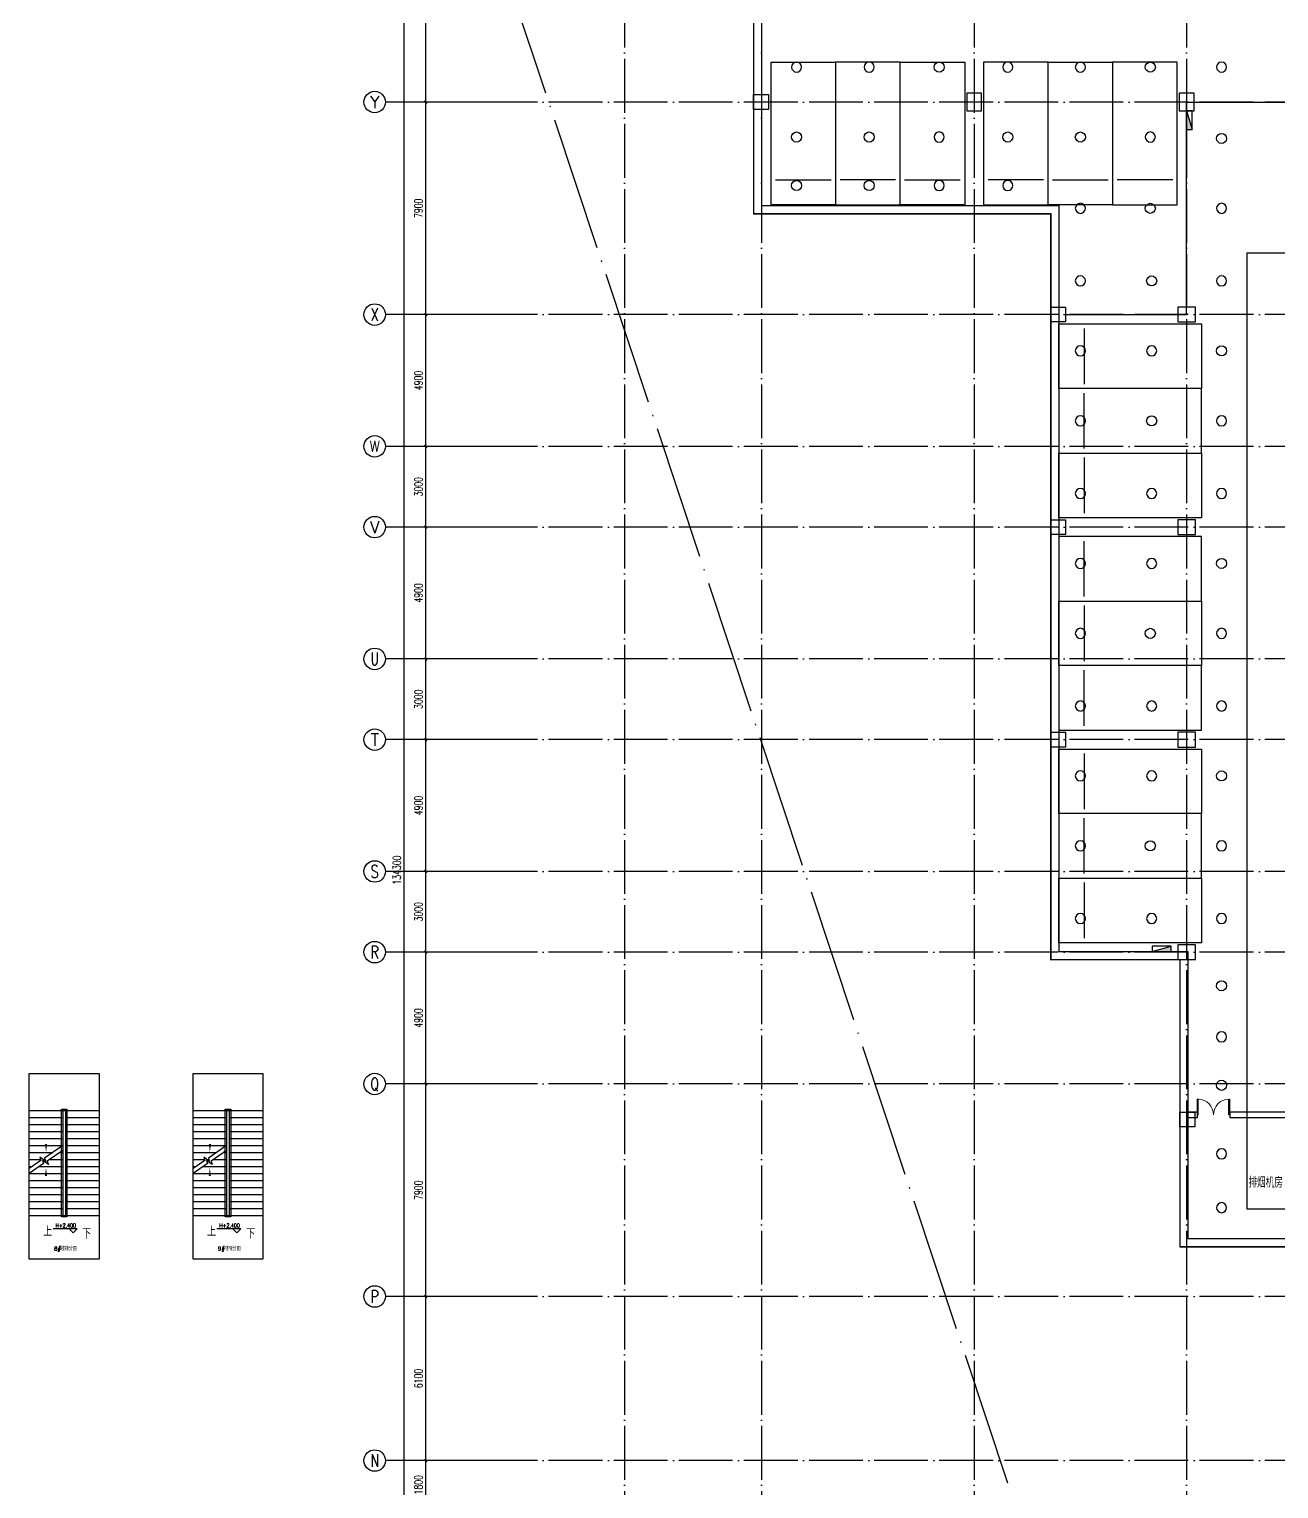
# Model space of a CAD drawing. Extents: x -23309 to 303886, y -33091 to 154511.
# Drawn here: x -22128 to 24327, y 44150 to 98409 of the extents above; entities that cross this region are included whole.
import ezdxf
from ezdxf.enums import TextEntityAlignment as Align

# ---------------------------------------------------------------- set-up
doc = ezdxf.new("R2010")
doc.units = 0
doc.header["$LTSCALE"] = 1000
doc.header["$MEASUREMENT"] = 0
doc.linetypes.add('DOTE', pattern=[2.42, 2, -0.2, 0.02, -0.2])
for name, color, linetype in [('AXIS', 3, 'Continuous'), ('AXIS_TEXT', 7, 'Continuous'), ('COLUMN', 9, 'Continuous'), ('DIM_ELEV', 3, 'Continuous'), ('DIM_SYMB', 3, 'Continuous'), ('DOTE', 1, 'Continuous'), ('EQUIP_喷淋', 7, 'Continuous'), ('EQUIP_消火栓', 1, 'Continuous'), ('NT-DY', 3, 'Continuous'), ('NT-PY', 1, 'Continuous'), ('PUB_TEXT', 210, 'Continuous'), ('STAIR', 51, 'Continuous'), ('WALL', 9, 'Continuous'), ('WINDOW', 4, 'Continuous'), ('下喷', 7, 'Continuous'), ('挡土墙', 4, 'Continuous'), ('普通机动车位', 135, 'Continuous'), ('机动车位车档', 201, 'Continuous'), ('用地红线', 1, 'Continuous'), ('防火分区', 7, 'Continuous')]:
    doc.layers.add(name, color=color, linetype=linetype)
doc.styles.add('_TCH_AXIS', font='COMPLEX', dxfattribs={"bigfont": 'GBCBIG'})
doc.styles.add('_TCH_DIM', font='SIMPLEX', dxfattribs={"bigfont": 'GBCBIG'})
doc.styles.add('_TCH_DIM_T3', font='SIMPLEX', dxfattribs={"width": 0.705882, "bigfont": 'GBCBIG'})
doc.styles.add('_TCH_WINDOW', font='SIMPLEX', dxfattribs={"height": 3.5, "bigfont": 'GBCBIG'})
doc.styles.add('COMPLEX', font='COMPLEX')
doc.styles.add('HNSJY', font='simplex.shx', dxfattribs={"width": 0.8, "bigfont": 'gbcbig.shx'})
doc.dimstyles.new('_TCH_ARCH&&100', dxfattribs={"dimtxt": 297.5, "dimasz": 100, "dimexe": 250, "dimexo": 300, "dimgap": 126.25, "dimtad": 1, "dimdec": 0, "dimzin": 0, "dimdsep": 46, "dimtxsty": '_TCH_DIM_T3', "dimblk": 'ARCHTICK', "dimcen": 0.09, "dimclrt": 7, "dimazin": 2, "dimtfac": 1, "dimtdec": 0, "dimtix": 1, "dimtmove": 2, "dimatfit": 3, "dimldrblk": 'ARCHTICK', "dimfxl": 100, "dimtolj": 1, "dimtzin": 0, "dimarcsym": 0})

# ---------------------------------------------------------------- blocks, each defined once
blk = doc.blocks.new('_ArchTick')
at = {"color": 0, "linetype": 'ByBlock', "const_width": 0.4}
blk.add_lwpolyline([(-0.5, -0.5), (0.5, 0.5)], dxfattribs=at)
blk = doc.blocks.new('*D57')
at = {"layer": 'AXIS', "color": 0, "lineweight": -2, "transparency": 16777216}
for p, q in [((-5184, 45200), (-7634, 45200)), ((-7384, 43400), (-7384, 45200)), ((-5184, 43400), (-7634, 43400))]:
    blk.add_line(p, q, dxfattribs=at)
at = {"layer": 'Defpoints', "color": 0, "transparency": 16777216}
for p in [(-7384, 45200), (-4884, 45200), (-4884, 43400)]:
    blk.add_point(p, dxfattribs=at)
at = {"layer": 'AXIS', "color": 0, "lineweight": -2, "transparency": 16777216, "xscale": 100, "yscale": 100, "zscale": 100}
for p, rotation in [((-7384, 45200), 90), ((-7384, 43400), 270)]:
    blk.add_blockref('_ArchTick', p, dxfattribs=dict(at, rotation=rotation))
at = {"layer": 'AXIS', "color": 7, "transparency": 16777216, "insert": (-7659, 44300), "char_height": 297.5, "attachment_point": 5, "rotation": 90, "style": '_TCH_DIM_T3'}
blk.add_mtext('\\A1;1800', dxfattribs=at)
blk = doc.blocks.new('*D58')
at = {"layer": 'AXIS', "color": 0, "lineweight": -2, "transparency": 16777216}
for p, q in [((-5184, 51300), (-7634, 51300)), ((-7384, 45200), (-7384, 51300)), ((-5184, 45200), (-7634, 45200))]:
    blk.add_line(p, q, dxfattribs=at)
at = {"layer": 'Defpoints', "color": 0, "transparency": 16777216}
for p in [(-7384, 51300), (-4884, 51300), (-4884, 45200)]:
    blk.add_point(p, dxfattribs=at)
at = {"layer": 'AXIS', "color": 0, "lineweight": -2, "transparency": 16777216, "xscale": 100, "yscale": 100, "zscale": 100}
for p, rotation in [((-7384, 51300), 90), ((-7384, 45200), 270)]:
    blk.add_blockref('_ArchTick', p, dxfattribs=dict(at, rotation=rotation))
at = {"layer": 'AXIS', "color": 7, "transparency": 16777216, "insert": (-7659, 48250), "char_height": 297.5, "attachment_point": 5, "rotation": 90, "style": '_TCH_DIM_T3'}
blk.add_mtext('\\A1;6100', dxfattribs=at)
blk = doc.blocks.new('*D59')
at = {"layer": 'AXIS', "color": 0, "lineweight": -2, "transparency": 16777216}
for p, q in [((-5184, 59200), (-7634, 59200)), ((-7384, 51300), (-7384, 59200)), ((-5184, 51300), (-7634, 51300))]:
    blk.add_line(p, q, dxfattribs=at)
at = {"layer": 'Defpoints', "color": 0, "transparency": 16777216}
for p in [(-7384, 59200), (-4884, 59200), (-4884, 51300)]:
    blk.add_point(p, dxfattribs=at)
at = {"layer": 'AXIS', "color": 0, "lineweight": -2, "transparency": 16777216, "xscale": 100, "yscale": 100, "zscale": 100}
for p, rotation in [((-7384, 59200), 90), ((-7384, 51300), 270)]:
    blk.add_blockref('_ArchTick', p, dxfattribs=dict(at, rotation=rotation))
at = {"layer": 'AXIS', "color": 7, "transparency": 16777216, "insert": (-7659, 55250), "char_height": 297.5, "attachment_point": 5, "rotation": 90, "style": '_TCH_DIM_T3'}
blk.add_mtext('\\A1;7900', dxfattribs=at)
blk = doc.blocks.new('*D60')
at = {"layer": 'AXIS', "color": 0, "lineweight": -2, "transparency": 16777216}
for p, q in [((-5184, 64100), (-7634, 64100)), ((-7384, 59200), (-7384, 64100)), ((-5184, 59200), (-7634, 59200))]:
    blk.add_line(p, q, dxfattribs=at)
at = {"layer": 'Defpoints', "color": 0, "transparency": 16777216}
for p in [(-7384, 64100), (-4884, 64100), (-4884, 59200)]:
    blk.add_point(p, dxfattribs=at)
at = {"layer": 'AXIS', "color": 0, "lineweight": -2, "transparency": 16777216, "xscale": 100, "yscale": 100, "zscale": 100}
for p, rotation in [((-7384, 64100), 90), ((-7384, 59200), 270)]:
    blk.add_blockref('_ArchTick', p, dxfattribs=dict(at, rotation=rotation))
at = {"layer": 'AXIS', "color": 7, "transparency": 16777216, "insert": (-7659, 61650), "char_height": 297.5, "attachment_point": 5, "rotation": 90, "style": '_TCH_DIM_T3'}
blk.add_mtext('\\A1;4900', dxfattribs=at)
blk = doc.blocks.new('*D61')
at = {"layer": 'AXIS', "color": 0, "lineweight": -2, "transparency": 16777216}
for p, q in [((-5184, 67100), (-7634, 67100)), ((-7384, 64100), (-7384, 67100)), ((-5184, 64100), (-7634, 64100))]:
    blk.add_line(p, q, dxfattribs=at)
at = {"layer": 'Defpoints', "color": 0, "transparency": 16777216}
for p in [(-7384, 67100), (-4884, 67100), (-4884, 64100)]:
    blk.add_point(p, dxfattribs=at)
at = {"layer": 'AXIS', "color": 0, "lineweight": -2, "transparency": 16777216, "xscale": 100, "yscale": 100, "zscale": 100}
for p, rotation in [((-7384, 67100), 90), ((-7384, 64100), 270)]:
    blk.add_blockref('_ArchTick', p, dxfattribs=dict(at, rotation=rotation))
at = {"layer": 'AXIS', "color": 7, "transparency": 16777216, "insert": (-7659, 65600), "char_height": 297.5, "attachment_point": 5, "rotation": 90, "style": '_TCH_DIM_T3'}
blk.add_mtext('\\A1;3000', dxfattribs=at)
blk = doc.blocks.new('*D62')
at = {"layer": 'AXIS', "color": 0, "lineweight": -2, "transparency": 16777216}
for p, q in [((-5184, 72000), (-7634, 72000)), ((-7384, 67100), (-7384, 72000)), ((-5184, 67100), (-7634, 67100))]:
    blk.add_line(p, q, dxfattribs=at)
at = {"layer": 'Defpoints', "color": 0, "transparency": 16777216}
for p in [(-7384, 72000), (-4884, 72000), (-4884, 67100)]:
    blk.add_point(p, dxfattribs=at)
at = {"layer": 'AXIS', "color": 0, "lineweight": -2, "transparency": 16777216, "xscale": 100, "yscale": 100, "zscale": 100}
for p, rotation in [((-7384, 72000), 90), ((-7384, 67100), 270)]:
    blk.add_blockref('_ArchTick', p, dxfattribs=dict(at, rotation=rotation))
at = {"layer": 'AXIS', "color": 7, "transparency": 16777216, "insert": (-7659, 69550), "char_height": 297.5, "attachment_point": 5, "rotation": 90, "style": '_TCH_DIM_T3'}
blk.add_mtext('\\A1;4900', dxfattribs=at)
blk = doc.blocks.new('*D63')
at = {"layer": 'AXIS', "color": 0, "lineweight": -2, "transparency": 16777216}
for p, q in [((-5184, 75000), (-7634, 75000)), ((-7384, 72000), (-7384, 75000)), ((-5184, 72000), (-7634, 72000))]:
    blk.add_line(p, q, dxfattribs=at)
at = {"layer": 'Defpoints', "color": 0, "transparency": 16777216}
for p in [(-7384, 75000), (-4884, 75000), (-4884, 72000)]:
    blk.add_point(p, dxfattribs=at)
at = {"layer": 'AXIS', "color": 0, "lineweight": -2, "transparency": 16777216, "xscale": 100, "yscale": 100, "zscale": 100}
for p, rotation in [((-7384, 75000), 90), ((-7384, 72000), 270)]:
    blk.add_blockref('_ArchTick', p, dxfattribs=dict(at, rotation=rotation))
at = {"layer": 'AXIS', "color": 7, "transparency": 16777216, "insert": (-7659, 73500), "char_height": 297.5, "attachment_point": 5, "rotation": 90, "style": '_TCH_DIM_T3'}
blk.add_mtext('\\A1;3000', dxfattribs=at)
blk = doc.blocks.new('*D64')
at = {"layer": 'AXIS', "color": 0, "lineweight": -2, "transparency": 16777216}
for p, q in [((-5184, 79900), (-7634, 79900)), ((-7384, 75000), (-7384, 79900)), ((-5184, 75000), (-7634, 75000))]:
    blk.add_line(p, q, dxfattribs=at)
at = {"layer": 'Defpoints', "color": 0, "transparency": 16777216}
for p in [(-7384, 79900), (-4884, 79900), (-4884, 75000)]:
    blk.add_point(p, dxfattribs=at)
at = {"layer": 'AXIS', "color": 0, "lineweight": -2, "transparency": 16777216, "xscale": 100, "yscale": 100, "zscale": 100}
for p, rotation in [((-7384, 79900), 90), ((-7384, 75000), 270)]:
    blk.add_blockref('_ArchTick', p, dxfattribs=dict(at, rotation=rotation))
at = {"layer": 'AXIS', "color": 7, "transparency": 16777216, "insert": (-7659, 77450), "char_height": 297.5, "attachment_point": 5, "rotation": 90, "style": '_TCH_DIM_T3'}
blk.add_mtext('\\A1;4900', dxfattribs=at)
blk = doc.blocks.new('*D65')
at = {"layer": 'AXIS', "color": 0, "lineweight": -2, "transparency": 16777216}
for p, q in [((-5184, 82900), (-7634, 82900)), ((-7384, 79900), (-7384, 82900)), ((-5184, 79900), (-7634, 79900))]:
    blk.add_line(p, q, dxfattribs=at)
at = {"layer": 'Defpoints', "color": 0, "transparency": 16777216}
for p in [(-7384, 82900), (-4884, 82900), (-4884, 79900)]:
    blk.add_point(p, dxfattribs=at)
at = {"layer": 'AXIS', "color": 0, "lineweight": -2, "transparency": 16777216, "xscale": 100, "yscale": 100, "zscale": 100}
for p, rotation in [((-7384, 82900), 90), ((-7384, 79900), 270)]:
    blk.add_blockref('_ArchTick', p, dxfattribs=dict(at, rotation=rotation))
at = {"layer": 'AXIS', "color": 7, "transparency": 16777216, "insert": (-7659, 81400), "char_height": 297.5, "attachment_point": 5, "rotation": 90, "style": '_TCH_DIM_T3'}
blk.add_mtext('\\A1;3000', dxfattribs=at)
blk = doc.blocks.new('*D66')
at = {"layer": 'AXIS', "color": 0, "lineweight": -2, "transparency": 16777216}
for p, q in [((-5184, 87800), (-7634, 87800)), ((-7384, 82900), (-7384, 87800)), ((-5184, 82900), (-7634, 82900))]:
    blk.add_line(p, q, dxfattribs=at)
at = {"layer": 'Defpoints', "color": 0, "transparency": 16777216}
for p in [(-7384, 87800), (-4884, 87800), (-4884, 82900)]:
    blk.add_point(p, dxfattribs=at)
at = {"layer": 'AXIS', "color": 0, "lineweight": -2, "transparency": 16777216, "xscale": 100, "yscale": 100, "zscale": 100}
for p, rotation in [((-7384, 87800), 90), ((-7384, 82900), 270)]:
    blk.add_blockref('_ArchTick', p, dxfattribs=dict(at, rotation=rotation))
at = {"layer": 'AXIS', "color": 7, "transparency": 16777216, "insert": (-7659, 85350), "char_height": 297.5, "attachment_point": 5, "rotation": 90, "style": '_TCH_DIM_T3'}
blk.add_mtext('\\A1;4900', dxfattribs=at)
blk = doc.blocks.new('*D67')
at = {"layer": 'AXIS', "color": 0, "lineweight": -2, "transparency": 16777216}
for p, q in [((-5184, 95700), (-7634, 95700)), ((-7384, 87800), (-7384, 95700)), ((-5184, 87800), (-7634, 87800))]:
    blk.add_line(p, q, dxfattribs=at)
at = {"layer": 'Defpoints', "color": 0, "transparency": 16777216}
for p in [(-7384, 95700), (-4884, 95700), (-4884, 87800)]:
    blk.add_point(p, dxfattribs=at)
at = {"layer": 'AXIS', "color": 0, "lineweight": -2, "transparency": 16777216, "xscale": 100, "yscale": 100, "zscale": 100}
for p, rotation in [((-7384, 95700), 90), ((-7384, 87800), 270)]:
    blk.add_blockref('_ArchTick', p, dxfattribs=dict(at, rotation=rotation))
at = {"layer": 'AXIS', "color": 7, "transparency": 16777216, "insert": (-7659, 91750), "char_height": 297.5, "attachment_point": 5, "rotation": 90, "style": '_TCH_DIM_T3'}
blk.add_mtext('\\A1;7900', dxfattribs=at)
blk = doc.blocks.new('*D68')
at = {"layer": 'AXIS', "color": 0, "lineweight": -2, "transparency": 16777216}
for p, q in [((-5184, 103600), (-7634, 103600)), ((-7384, 95700), (-7384, 103600)), ((-5184, 95700), (-7634, 95700))]:
    blk.add_line(p, q, dxfattribs=at)
at = {"layer": 'Defpoints', "color": 0, "transparency": 16777216}
for p in [(-7384, 103600), (-4884, 103600), (-4884, 95700)]:
    blk.add_point(p, dxfattribs=at)
at = {"layer": 'AXIS', "color": 0, "lineweight": -2, "transparency": 16777216, "xscale": 100, "yscale": 100, "zscale": 100}
for p, rotation in [((-7384, 103600), 90), ((-7384, 95700), 270)]:
    blk.add_blockref('_ArchTick', p, dxfattribs=dict(at, rotation=rotation))
at = {"layer": 'AXIS', "color": 7, "transparency": 16777216, "insert": (-7659, 99650), "char_height": 297.5, "attachment_point": 5, "rotation": 90, "style": '_TCH_DIM_T3'}
blk.add_mtext('\\A1;7900', dxfattribs=at)
blk = doc.blocks.new('*D74')
at = {"layer": 'AXIS', "color": 0, "lineweight": -2, "transparency": 16777216}
for p, q in [((-5184, 134300), (-8434, 134300)), ((-8184, 0), (-8184, 134300)), ((-5184, 0), (-8434, 0))]:
    blk.add_line(p, q, dxfattribs=at)
at = {"layer": 'Defpoints', "color": 0, "transparency": 16777216}
for p in [(-8184, 134300), (-4884, 134300), (-4884, 0)]:
    blk.add_point(p, dxfattribs=at)
at = {"layer": 'AXIS', "color": 0, "lineweight": -2, "transparency": 16777216, "xscale": 100, "yscale": 100, "zscale": 100}
for p, rotation in [((-8184, 134300), 90), ((-8184, 0), 270)]:
    blk.add_blockref('_ArchTick', p, dxfattribs=dict(at, rotation=rotation))
at = {"layer": 'AXIS', "color": 7, "transparency": 16777216, "insert": (-8459, 67150), "char_height": 297.5, "attachment_point": 5, "rotation": 90, "style": '_TCH_DIM_T3'}
blk.add_mtext('\\A1;134300', dxfattribs=at)
blk = doc.blocks.new('_AXISO')
blk.add_circle((0, 0), 0.5)
at = {"layer": 'AXIS_TEXT', "style": 'COMPLEX', "width": 1.041667}
blk.add_attdef('A', text='', height=0.56, dxfattribs=at).set_placement((-0.25, -0.28), (0.25, -0.28), align=Align.FIT)
blk = doc.blocks.new('$DorLib2D$00000002')
for p, q in [((-0.5, 0), (-0.5, 0.4875)), ((-0.475, 0.4875), (-0.5, 0.4875)), ((-0.475, 0), (-0.475, 0.4875)), ((0.475, 0), (0.475, 0.4875)), ((0.475, 0.4875), (0.5, 0.4875)), ((0.5, 0), (0.5, 0.4875)), ((-0.5, 0), (-0.475, 0)), ((0.5, 0), (0.475, 0))]:
    blk.add_line(p, q)
at = {"lineweight": 13}
for centre, start, end in [((-0.4875, 0), 0, 88.53072), ((0.4875, 0), 91.46928, 180)]:
    blk.add_arc(centre, 0.4875, start, end, dxfattribs=at)
blk = doc.blocks.new('rwer')
at = {"layer": 'STAIR'}
for p, q in [((200587, 1898), (203187, 1898)), ((200587, 1638), (201837, 1638)), ((201837, 1898), (201837, -2002)), ((201937, 1898), (201937, -2002)), ((201937, 1638), (203187, 1638)), ((200587, 1378), (201837, 1378)), ((200587, 1118), (201837, 1118)), ((201937, 1378), (203187, 1378)), ((201937, 1118), (203187, 1118)), ((200587, 858), (201837, 858)), ((200587, 598), (201837, 598)), ((201937, 858), (203187, 858)), ((201937, 598), (203187, 598)), ((200587, 338), (201464, 338)), ((200587, 78), (201012, 78)), ((201097, 78), (201175, 78)), ((201353, 78), (201837, 78)), ((201736, 338), (201837, 338)), ((201937, 338), (203187, 338)), ((201937, 78), (203187, 78)), ((200587, -182), (200698, -182)), ((200587, -442), (201837, -442)), ((200970, -182), (201837, -182)), ((201937, -182), (203187, -182)), ((201937, -442), (203187, -442)), ((200587, -702), (201837, -702)), ((200587, -962), (201837, -962)), ((201937, -702), (203187, -702)), ((201937, -962), (203187, -962)), ((200587, -1222), (201837, -1222)), ((200587, -1482), (201837, -1482)), ((201937, -1222), (203187, -1222)), ((201937, -1482), (203187, -1482)), ((200587, -1742), (201837, -1742)), ((200587, -2002), (203187, -2002)), ((201937, -1742), (203187, -1742))]:
    blk.add_line(p, q, dxfattribs=at)
blk.add_lwpolyline([(203187, -3632), (200587, -3632), (200587, 3267), (203187, 3267)], close=True, dxfattribs=at)
for points in [[(201837, 592), (201157, 130), (201202, 3), (200984, 160), (201025, 40), (200587, -257)], [(201837, 407), (201258, 14), (201302, -114), (201084, 43), (201125, -76), (200587, -442)]]:
    blk.add_lwpolyline(points, dxfattribs=at)
blk = doc.blocks.new('hdfjfkjlkjlgh')
at = {"layer": '普通机动车位'}
blk.add_lwpolyline([(22002093, -3456003), (22004493, -3456003), (22004493, -3461303), (22002093, -3461303)], close=True, dxfattribs=at)
at = {"layer": '机动车位车档'}
blk.add_line((22004326, -3456940), (22002260, -3456940), dxfattribs=at)
blk = doc.blocks.new('第一防火分区')
at = {"layer": '防火分区', "color": 3, "ltscale": 5, "const_width": 50}
blk.add_lwpolyline([(32400972, -2842456), (32345396, -2842456), (32345396, -2847205), (32340322, -2847205), (32340322, -2873631), (32345372, -2873631), (32345372, -2885405), (32356422, -2885405), (32356422, -2913131), (32361222, -2913131), (32361222, -2923806), (32369729, -2923806)], dxfattribs=at)
blk = doc.blocks.new('$TwtSys$00000125')
blk.add_circle((0, 0, 0), 1)
blk = doc.blocks.new('$TwtSys$00000434')
for p, q in [((-0.5, 0.5), (-0.5, -0.5)), ((-0.5, -0.5), (0.5, 0.5)), ((0.5, 0.5), (-0.5, 0.5)), ((0.5, -0.5), (0.5, 0.5)), ((-0.5, -0.5), (0.5, -0.5))]:
    blk.add_line(p, q)
blk.add_solid([(0.5, -0.5), (0.5, 0.5), (-0.5, -0.5)])

msp = doc.modelspace()

# ---------------------------------------------------------------- linework, layer by layer
for points in [[(-20727.8, 58263.6), (-20727.8, 54263.6), (-20927.8, 54263.6), (-20927.8, 58263.6)], [(-14637.5, 58263.6), (-14637.5, 54263.6), (-14837.5, 54263.6), (-14837.5, 58263.6)]]:
    msp.add_lwpolyline(points, close=True)
at = {"layer": 'AXIS'}
for p, q in [((-4883.6, 95700), (-8883.6, 95700)), ((-4883.6, 87800), (-8883.6, 87800)), ((-4883.6, 82900), (-8883.6, 82900)), ((-4883.6, 79900), (-8883.6, 79900)), ((-4883.6, 75000), (-8883.6, 75000)), ((-4883.6, 72000), (-8883.6, 72000)), ((-4883.6, 67100), (-8883.6, 67100)), ((-4883.6, 64100), (-8883.6, 64100)), ((-4883.6, 59200), (-8883.6, 59200)), ((-4883.6, 51300), (-8883.6, 51300)), ((-4883.6, 45200), (-8883.6, 45200))]:
    msp.add_line(p, q, dxfattribs=at)
at = {"layer": 'COLUMN', "color": 3, "ltscale": 5}
for points in [[(4800, 95975), (5350, 95975), (5350, 95425), (4800, 95425)], [(12725, 95375.2), (13275, 95375.2), (13275, 96025.2), (12725, 96025.2)], [(20625, 95375.2), (21175, 95375.2), (21175, 96025.2), (20625, 96025.2)], [(15850, 88075), (16400, 88075), (16400, 87525), (15850, 87525)], [(20575, 88075), (20575, 87525), (21225, 87525), (21225, 88075)], [(15850, 80175), (16400, 80175), (16400, 79625), (15850, 79625)], [(20575, 80175), (20575, 79625), (21225, 79625), (21225, 80175)], [(15850, 72275), (16400, 72275), (16400, 71725), (15850, 71725)], [(20575, 72275), (20575, 71725), (21225, 71725), (21225, 72275)], [(20575, 64375), (20575, 63825), (21225, 63825), (21225, 64375)], [(20650, 58150.2), (21200, 58150.2), (21200, 57600.2), (20650, 57600.2)]]:
    msp.add_lwpolyline(points, close=True, dxfattribs=at)
at = {"layer": 'DIM_ELEV'}
for p, q in [((-20344.3, 53813.8), (-21241.8, 53813.8)), ((-20494.3, 53663.8), (-20644.3, 53813.8)), ((-20494.3, 53663.8), (-20344.3, 53813.8)), ((-14254, 53813.8), (-15151.5, 53813.8)), ((-14404, 53663.8), (-14554, 53813.8)), ((-14404, 53663.8), (-14254, 53813.8))]:
    msp.add_line(p, q, dxfattribs=at)
at = {"layer": 'DIM_SYMB'}
for points in [[(-20060.8, 53911.8, 0, 0, 0), (-20060.8, 58702.6, 0, 0, 0), (-21501.3, 58702.6, 0, 0, 0), (-21501.3, 56663.6, 0, 80, 0), (-21501.3, 56963.6, 0, 0, 0)], [(-13970.5, 53911.8, 0, 0, 0), (-13970.5, 58702.6, 0, 0, 0), (-15411, 58702.6, 0, 0, 0), (-15411, 56663.6, 0, 80, 0), (-15411, 56963.6, 0, 0, 0)], [(-21503.7, 53994.1, 0, 0, 0), (-21503.7, 56078.9, 0, 80, 0), (-21503.7, 55778.9, 0, 0, 0)], [(-15413.4, 53994.1, 0, 0, 0), (-15413.4, 56078.9, 0, 80, 0), (-15413.4, 55778.9, 0, 0, 0)]]:
    msp.add_lwpolyline(points, format="xyseb", dxfattribs=at)
at = {"layer": 'DOTE', "linetype": 'DOTE'}
for p, q in [((0, 136025.4), (0, -12369.1)), ((5100, 136025.4), (5100, -12369.1)), ((13000, 136025.4), (13000, -12369.1)), ((20900, 136025.4), (20900, -12369.1)), ((267803.3, 95700), (-4883.6, 95700)), ((267803.3, 87800), (-4883.6, 87800)), ((267803.3, 82900), (-4883.6, 82900)), ((267803.3, 79900), (-4883.6, 79900)), ((267803.3, 75000), (-4883.6, 75000)), ((267803.3, 72000), (-4883.6, 72000)), ((267803.3, 67100), (-4883.6, 67100)), ((267803.3, 64100), (-4883.6, 64100)), ((267803.3, 59200), (-4883.6, 59200)), ((267803.3, 51300), (-4883.6, 51300)), ((267803.3, 45200), (-4883.6, 45200))]:
    msp.add_line(p, q, dxfattribs=at)
at = {"layer": 'NT-DY', "ltscale": 2}
msp.add_lwpolyline([(16400, 87799.5), (20900, 87799.5), (20900, 95699.5), (52225, 95699.5)], dxfattribs=at)
at = {"layer": 'NT-PY', "ltscale": 2}
msp.add_lwpolyline([(28306.5, 54550), (23150, 54550), (23150, 90099.5), (56395, 90099.5), (56925, 90099.5), (56925, 87089.5)], dxfattribs=at)
at = {"layer": 'WALL'}
for p, q in [((21300, 58150.2), (20950, 58150.2)), ((21300, 57950.2), (21300, 58150.2)), ((28207.2, 58150.2), (22500, 58150.2)), ((22500, 58150.2), (22500, 57950.2)), ((20950, 57950.2), (21300, 57950.2)), ((22500, 57950.2), (28107.2, 57950.2))]:
    msp.add_line(p, q, dxfattribs=at)
msp.add_lwpolyline([(20950, 57950.2), (20950, 58150.2)], dxfattribs=at)
at = {"layer": '挡土墙'}
for p, q in [((4800, 103325), (4800, 91550.4)), ((5100, 103625), (5100, 91850.4)), ((5100, 91850.4), (16150, 91850.4)), ((16150, 91850.4), (16150, 64125)), ((4800, 91550.4), (15850, 91550.4)), ((15850, 91550.4), (15850, 63825)), ((16150, 64125), (20950, 64125)), ((20950, 64125), (20950, 53450.2)), ((15850, 63825), (20650, 63825)), ((20650, 63825), (20650, 53150.2)), ((20950, 53450.2), (29257.6, 53450.4)), ((20650, 53150.2), (29057.5, 53150.2))]:
    msp.add_line(p, q, dxfattribs=at)
at = {"layer": '用地红线', "linetype": 'DOTE', "ltscale": 2.5}
msp.add_lwpolyline([(111284.2, 154511.4), (122259.3, 54391.7), (256468.7, 73223.2), (270117.4, -24011.1), (45671.3, -24011), (21595.5, 39449.2), (16162.1, 38615.9), (-17395.7, 139562.7)], close=True, dxfattribs=at)

# ---------------------------------------------------------------- block references
at = {"layer": 'AXIS'}
ref = msp.add_blockref('_AXISO', (-9283.6, 95700), dxfattribs=dict(at, xscale=800, yscale=800, zscale=800))
ref.add_attrib('A', 'Y', dxfattribs={"layer": 'AXIS_TEXT', "height": 445.4, "style": '_TCH_AXIS', "width": 0.842105}).set_placement((-9453.3, 95477.3), (-9113.9, 95477.3), align=Align.FIT)
ref = msp.add_blockref('_AXISO', (-9283.6, 87800), dxfattribs=dict(at, xscale=800, yscale=800, zscale=800))
ref.add_attrib('A', 'X', dxfattribs={"layer": 'AXIS_TEXT', "height": 465.9, "style": '_TCH_AXIS', "width": 0.777778}).set_placement((-9438.9, 87567), (-9128.3, 87567), align=Align.FIT)
ref = msp.add_blockref('_AXISO', (-9283.6, 82900), dxfattribs=dict(at, xscale=800, yscale=800, zscale=800))
ref.add_attrib('A', 'W', dxfattribs={"layer": 'AXIS_TEXT', "height": 405.5, "style": '_TCH_AXIS', "width": 0.909091}).set_placement((-9476.7, 82697.2), (-9090.5, 82697.2), align=Align.FIT)
ref = msp.add_blockref('_AXISO', (-9283.6, 79900), dxfattribs=dict(at, xscale=800, yscale=800, zscale=800))
ref.add_attrib('A', 'V', dxfattribs={"layer": 'AXIS_TEXT', "height": 445.4, "style": '_TCH_AXIS', "width": 0.888889}).set_placement((-9453.3, 79677.3), (-9113.9, 79677.3), align=Align.FIT)
ref = msp.add_blockref('_AXISO', (-9283.6, 75000), dxfattribs=dict(at, xscale=800, yscale=800, zscale=800))
ref.add_attrib('A', 'U', dxfattribs={"layer": 'AXIS_TEXT', "height": 465.9, "style": '_TCH_AXIS', "width": 0.7}).set_placement((-9438.9, 74767), (-9128.3, 74767), align=Align.FIT)
ref = msp.add_blockref('_AXISO', (-9283.6, 72000), dxfattribs=dict(at, xscale=800, yscale=800, zscale=800))
ref.add_attrib('A', 'T', dxfattribs={"layer": 'AXIS_TEXT', "height": 465.9, "style": '_TCH_AXIS', "width": 0.933333}).set_placement((-9438.9, 71767), (-9128.3, 71767), align=Align.FIT)
ref = msp.add_blockref('_AXISO', (-9283.6, 67100), dxfattribs=dict(at, xscale=800, yscale=800, zscale=800))
ref.add_attrib('A', 'S', dxfattribs={"layer": 'AXIS_TEXT', "height": 465.9, "style": '_TCH_AXIS'}).set_placement((-9438.9, 66867), (-9128.3, 66867), align=Align.FIT)
ref = msp.add_blockref('_AXISO', (-9283.6, 64100), dxfattribs=dict(at, xscale=800, yscale=800, zscale=800))
ref.add_attrib('A', 'R', dxfattribs={"layer": 'AXIS_TEXT', "height": 465.9, "style": '_TCH_AXIS', "width": 0.777778}).set_placement((-9438.9, 63867), (-9128.3, 63867), align=Align.FIT)
ref = msp.add_blockref('_AXISO', (-9283.6, 59200), dxfattribs=dict(at, xscale=800, yscale=800, zscale=800))
ref.add_attrib('A', 'Q', dxfattribs={"layer": 'AXIS_TEXT', "height": 459.7, "style": '_TCH_AXIS', "width": 0.913043}).set_placement((-9443.5, 58970.1), (-9123.7, 58970.1), align=Align.FIT)
ref = msp.add_blockref('_AXISO', (-9283.6, 51300), dxfattribs=dict(at, xscale=800, yscale=800, zscale=800))
ref.add_attrib('A', 'P', dxfattribs={"layer": 'AXIS_TEXT', "height": 465.9, "style": '_TCH_AXIS', "width": 0.823529}).set_placement((-9438.9, 51067), (-9128.3, 51067), align=Align.FIT)
ref = msp.add_blockref('_AXISO', (-9283.6, 45200), dxfattribs=dict(at, xscale=800, yscale=800, zscale=800))
ref.add_attrib('A', 'N', dxfattribs={"layer": 'AXIS_TEXT', "height": 465.9, "style": '_TCH_AXIS', "width": 0.736842}).set_placement((-9438.9, 44967), (-9128.3, 44967), align=Align.FIT)
at = {"layer": 'EQUIP_喷淋', "xscale": -187.5, "yscale": 187.5, "zscale": 187.5}
for p, rotation in [((9100, 97000), 179.9999999998358), ((16949.8, 97000), 179.9999999998358), ((11700, 92600), 180.0000000001053), ((14250, 92600), 179.9999999998358), ((16950, 91750), 179.9999999998358), ((22200, 91750), 179.9999999998358), ((16950, 89050), 179.9999999998358), ((16950, 86450), 179.9999999998358), ((16950, 83850), 179.9999999998358), ((22200, 83850), 179.9999999998358), ((16950, 81150), 179.9999999998358), ((16950, 78550), 179.9999999998358), ((16950, 75950), 179.9999999998358), ((22200, 75950), 179.9999999998358), ((16950, 73250), 179.9999999998358), ((16950, 70650), 179.9999999998358), ((16950, 68050), 179.9999999998358), ((22200, 68050), 179.9999999998358), ((16950, 65350), 179.9999999998358), ((22200, 60950), 179.9999999998358)]:
    msp.add_blockref('$TwtSys$00000125', p, dxfattribs=dict(at, rotation=rotation))
at = {"layer": 'EQUIP_喷淋', "xscale": 187.5, "yscale": 187.5, "zscale": 187.5}
for p in [(9100, 94400), (16949.8, 94400), (6400, 92600), (9100, 92600), (19549.8, 91750), (19600, 83850), (19549.8, 75950), (19549.8, 68050)]:
    msp.add_blockref('$TwtSys$00000125', p, dxfattribs=at)
at = {"layer": 'EQUIP_消火栓', "xscale": 700, "yscale": 200, "zscale": 700, "rotation": 270}
msp.add_blockref('$TwtSys$00000434', (21000, 95025), dxfattribs=at)
at = {"layer": 'EQUIP_消火栓', "xscale": 700, "yscale": 200, "zscale": 700}
msp.add_blockref('$TwtSys$00000434', (19975, 64225), dxfattribs=at)
at = {"layer": 'STAIR'}
for p in [(-222715.1, 56315.3), (-216624.8, 56315.3)]:
    msp.add_blockref('rwer', p, dxfattribs=at)
at = {"layer": 'WINDOW', "xscale": 1200, "yscale": 1200, "zscale": 1200}
msp.add_blockref('$DorLib2D$00000002', (21900, 58050.2), dxfattribs=at)
at = {"layer": '下喷', "xscale": 187.5, "zscale": 187.5}
for p, yscale, rotation in [((6400, 97000), -187.5, 359.9999999998358), ((14249.8, 97000), -187.5, 359.9999999998358), ((22199.8, 97000), -187.5, 359.9999999998358), ((19600.1, 89050), 187.5, 180.0009260860536), ((22199.8, 89050), -187.5, 359.9999999998358), ((19600, 86450), -187.5, 180.0009260806615), ((19600, 81150), -187.5, 180.0009260806615), ((22199.8, 81150), -187.5, 359.9999999998358), ((19600, 78550), -187.5, 180.0009260806615), ((19600, 73250), -187.5, 180.0009260806615), ((22199.8, 73250), -187.5, 359.9999999998358), ((19600, 70650), -187.5, 180.0009260806615), ((19600, 65350), -187.5, 180.0009260806615), ((22199.8, 65350), -187.5, 359.9999999998358), ((22199.8, 56600.4), -187.5, 359.9999999994734), ((22199.8, 54600.4), -187.5, 359.9999999994734)]:
    msp.add_blockref('$TwtSys$00000125', p, dxfattribs=dict(at, yscale=yscale, rotation=rotation))
for p, yscale in [((11700, 97000), 187.5), ((19549.8, 97000), 187.5), ((6400, 94400), 187.5), ((11700, 94400), -187.5), ((14249.8, 94400), 187.5), ((19549.8, 94400), -187.5), ((22200, 94350), 187.5), ((22200, 86450), 187.5), ((22200, 78550), 187.5), ((22200, 70650), 187.5), ((22199.8, 62850), 187.5), ((22199.8, 59150), 187.5)]:
    msp.add_blockref('$TwtSys$00000125', p, dxfattribs=dict(at, yscale=yscale))
at = {"layer": '普通机动车位'}
for p, rotation in [((22009942.9, -3364125.8), 180), ((22014742.9, -3364125.8), 180), ((22020242.9, -3364125.8), 180), ((-3439853, -21917042.9), 90), ((-3439853, -21921842.9), 90), ((-3439853, -21927342.9), 90), ((-3439853, -21932842.9), 90), ((-3439853, -21937642.9), 90)]:
    msp.add_blockref('hdfjfkjlkjlgh', p, dxfattribs=dict(at, rotation=rotation))
at = {"layer": '普通机动车位', "xscale": -1}
for p, rotation in [((-21994242.9, -3364125.8), 180), ((-21988742.9, -3364125.8), 180), ((-21983942.9, -3364125.8), 180), ((-3439853, 22087142.9), 90), ((-3439853, 22081642.9), 90), ((-3439853, 22076842.9), 90), ((-3439853, 22071342.9), 90)]:
    msp.add_blockref('hdfjfkjlkjlgh', p, dxfattribs=dict(at, rotation=rotation))
at = {"layer": '防火分区'}
msp.add_blockref('第一防火分区', (-32340571.5, 2976955.7), dxfattribs=at)

# ---------------------------------------------------------------- texts
at = {"layer": 'PUB_TEXT', "style": 'HNSJY', "width": 0.8}
msp.add_text('排烟机房', height=400, rotation=0.00901, dxfattribs=at).set_placement((23197.7, 55343))
at = {"layer": 'PUB_TEXT'}
for s, height, style, p in [('上', 337.6, '_TCH_DIM', (-21608, 53539.1)), ('下', 337.6, '_TCH_DIM', (-20155.7, 53456.8)), ('上', 337.6, '_TCH_DIM', (-15517.7, 53539.1)), ('下', 337.6, '_TCH_DIM', (-14065.4, 53456.8)), ('8#楼梯分图', 145.75, '_TCH_WINDOW', (-21200.1, 53004.5)), ('9#楼梯分图', 145.75, '_TCH_WINDOW', (-15109.8, 53004.5))]:
    msp.add_text(s, height=height, dxfattribs=dict(at, style=style)).set_placement(p)
at = {"layer": 'PUB_TEXT', "style": '_TCH_DIM', "width": 0.705882}
for p in [(-21146.8, 53866.3), (-15056.5, 53866.3)]:
    msp.add_text('H+2.400', height=148.75, dxfattribs=at).set_placement(p)

# ---------------------------------------------------------------- dimensions: what is measured, and where the dimension line sits
at = {"layer": 'AXIS'}
for p1, p2, distance, picture, middle in [((-4883.6, 0), (-4883.6, 134300), 3300, '*D74', (-8458.6, 67150)), ((-4883.6, 95700), (-4883.6, 103600), 2500, '*D68', (-7658.6, 99650)), ((-4883.6, 87800), (-4883.6, 95700), 2500, '*D67', (-7658.6, 91750)), ((-4883.6, 82900), (-4883.6, 87800), 2500, '*D66', (-7658.6, 85350)), ((-4883.6, 79900), (-4883.6, 82900), 2500, '*D65', (-7658.6, 81400)), ((-4883.6, 75000), (-4883.6, 79900), 2500, '*D64', (-7658.6, 77450)), ((-4883.6, 72000), (-4883.6, 75000), 2500, '*D63', (-7658.6, 73500)), ((-4883.6, 67100), (-4883.6, 72000), 2500, '*D62', (-7658.6, 69550)), ((-4883.6, 64100), (-4883.6, 67100), 2500, '*D61', (-7658.6, 65600)), ((-4883.6, 59200), (-4883.6, 64100), 2500, '*D60', (-7658.6, 61650)), ((-4883.6, 51300), (-4883.6, 59200), 2500, '*D59', (-7658.6, 55250)), ((-4883.6, 45200), (-4883.6, 51300), 2500, '*D58', (-7658.6, 48250)), ((-4883.6, 43400), (-4883.6, 45200), 2500, '*D57', (-7658.6, 44300))]:
    dim = msp.add_aligned_dim(p1=p1, p2=p2, distance=distance, dimstyle='_TCH_ARCH&&100', dxfattribs=at)
    dim.commit()
    dim.dimension.update_dxf_attribs({"geometry": picture, "text_midpoint": middle})

doc.saveas('drawing.dxf')
